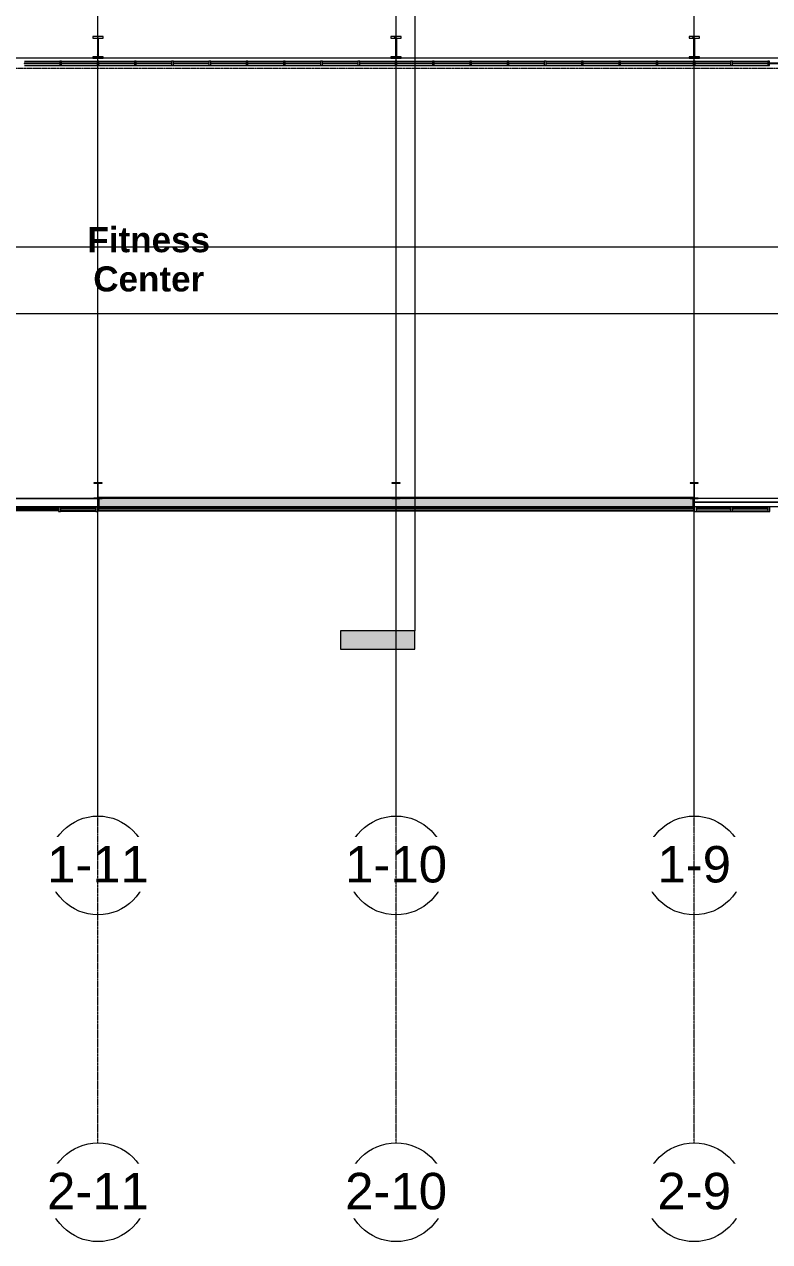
# Model space of a CAD drawing. Header units: inches. Extents: x 25557 to 33164, y -23509 to -20035.
# Drawn here: x 29236 to 29960, y -23509 to -22327 of the extents above; entities that cross this region are included whole.
import ezdxf

# ---------------------------------------------------------------- set-up
doc = ezdxf.new("R2010")
doc.units = ezdxf.units.IN
doc.header["$MEASUREMENT"] = 0
doc.linetypes.add('Grid Line 1_2_', pattern=[0.875, 0.5, -0.125, 0.125, -0.125])
for name, color, linetype, lineweight in [('A-GLAZ-CURT', 52, 'Continuous', 9), ('A-GLAZ-CWMG', 51, 'Continuous', 9), ('A-WALL', 113, 'Continuous', 25), ('A-WALL-PATT', 111, 'Continuous', 25), ('C-BLDG-PADS', 91, 'Continuous', 9), ('C-TOPO', 7, 'Continuous', 9), ('G-ANNO-SYMB', 111, 'Continuous', 9), ('L-SITE-WALL', 31, 'Continuous', 9), ('M-AREA-IDEN', 171, 'Continuous', 9), ('S-BEAM', 12, 'Continuous', 9), ('S-COLS', 52, 'Continuous', 9), ('S-GRID', 1, 'Continuous', 9), ('S-GRID-IDEN', 1, 'Continuous', 9)]:
    doc.layers.add(name, color=color, linetype=linetype, lineweight=lineweight)
doc.styles.add('Arial', font='arial.ttf', dxfattribs={"height": 35.407186})
doc.styles.add('Arial_B', font='arialbd.ttf', dxfattribs={"height": 24.354149})
pattern_1 = [(225, (29886.71, -22360.053), (19.00703, -19.00703), []), (225, (29886.71, -22388.853), (19.00703, -19.00703), [])]
pattern_2 = [(225, (29597.21, -22360.053), (19.00703, -19.00703), []), (225, (29597.21, -22388.853), (19.00703, -19.00703), [])]
pattern_3 = [(225, (29307.71, -22360.053), (19.00703, -19.00703), []), (225, (29307.71, -22388.853), (19.00703, -19.00703), [])]

# ---------------------------------------------------------------- blocks, each defined once
blk = doc.blocks.new('W-Wide Flange-Column - B2_D-V2-Overall Floor Plan')
at = {"layer": 'S-COLS'}
h = blk.add_hatch(dxfattribs=at)
h.set_pattern_fill('FP_8', color=256, style=0, pattern_type=2)
h.set_pattern_definition([(225, (29307.71, -22779.678), (19.00703, -19.00703), []), (225, (29307.71, -22808.478), (19.00703, -19.00703), [])])
h.paths.add_polyline_path([(4, 7.6), (-4, 7.6), (-4, 7.2), (-0.8, 7.2), (-0.3, 7), (-0.1, 6.5), (-0.1, -6.5), (-0.3, -7), (-0.8, -7.2), (-4, -7.2), (-4, -7.6), (4, -7.6), (4, -7.2), (0.8, -7.2), (0.3, -7), (0.1, -6.5), (0.1, 6.5), (0.3, 7), (0.8, 7.2), (4, 7.2)], flags=0)
at = {"layer": 'S-COLS', "lineweight": 15}
for p, q in [((4, 7.6), (-4, 7.6)), ((-4, 7.6), (-4, 7.2)), ((-4, 7.2), (-0.8, 7.2)), ((-0.1, 6.5), (-0.1, -6.5)), ((0.1, -6.5), (0.1, 6.5)), ((0.8, 7.2), (4, 7.2)), ((4, 7.2), (4, 7.6)), ((-0.8, -7.2), (-4, -7.2)), ((-4, -7.2), (-4, -7.6)), ((-4, -7.6), (4, -7.6)), ((4, -7.2), (0.8, -7.2)), ((4, -7.6), (4, -7.2))]:
    blk.add_line(p, q, dxfattribs=at)
for centre, start, end in [((-0.8, 6.5), 0, 90), ((0.8, 6.5), 90, 180), ((-0.8, -6.5), 270, 0), ((0.8, -6.5), 180, 270)]:
    blk.add_arc(centre, 0.691, start, end, dxfattribs=at)
blk = doc.blocks.new('W-Wide Flange-Column - B2_D-V3-Overall Floor Plan')
at = {"layer": 'S-COLS'}
h = blk.add_hatch(dxfattribs=at)
h.set_pattern_fill('FP_9', color=256, style=0, pattern_type=2)
h.set_pattern_definition([(225, (29597.21, -22779.678), (19.00703, -19.00703), []), (225, (29597.21, -22808.478), (19.00703, -19.00703), [])])
h.paths.add_polyline_path([(4, 7.6), (-4, 7.6), (-4, 7.2), (-0.8, 7.2), (-0.3, 7), (-0.1, 6.5), (-0.1, -6.5), (-0.3, -7), (-0.8, -7.2), (-4, -7.2), (-4, -7.6), (4, -7.6), (4, -7.2), (0.8, -7.2), (0.3, -7), (0.1, -6.5), (0.1, 6.5), (0.3, 7), (0.8, 7.2), (4, 7.2)], flags=0)
at = {"layer": 'S-COLS', "lineweight": 15}
for p, q in [((4, 7.6), (-4, 7.6)), ((-4, 7.6), (-4, 7.2)), ((-4, 7.2), (-0.8, 7.2)), ((-0.1, 6.5), (-0.1, -6.5)), ((0.1, -6.5), (0.1, 6.5)), ((0.8, 7.2), (4, 7.2)), ((4, 7.2), (4, 7.6)), ((-0.8, -7.2), (-4, -7.2)), ((-4, -7.2), (-4, -7.6)), ((-4, -7.6), (4, -7.6)), ((4, -7.2), (0.8, -7.2)), ((4, -7.6), (4, -7.2))]:
    blk.add_line(p, q, dxfattribs=at)
for centre, start, end in [((-0.8, 6.5), 0, 90), ((0.8, 6.5), 90, 180), ((-0.8, -6.5), 270, 0), ((0.8, -6.5), 180, 270)]:
    blk.add_arc(centre, 0.691, start, end, dxfattribs=at)
blk = doc.blocks.new('W-Wide Flange-Column - B2_D-V4-Overall Floor Plan')
at = {"layer": 'S-COLS'}
h = blk.add_hatch(dxfattribs=at)
h.set_pattern_fill('FP_10', color=256, style=0, pattern_type=2)
h.set_pattern_definition([(225, (29886.71, -22779.678), (19.00703, -19.00703), []), (225, (29886.71, -22808.478), (19.00703, -19.00703), [])])
h.paths.add_polyline_path([(-4, 7.6), (-4, 7.2), (-0.8, 7.2), (-0.3, 7), (-0.1, 6.5), (-0.1, -6.5), (-0.3, -7), (-0.8, -7.2), (-4, -7.2), (-4, -7.6), (4, -7.6), (4, -7.2), (0.8, -7.2), (0.3, -7), (0.1, -6.5), (0.1, 6.5), (0.3, 7), (0.8, 7.2), (4, 7.2), (4, 7.6)], flags=0)
at = {"layer": 'S-COLS', "lineweight": 15}
for p, q in [((4, 7.6), (-4, 7.6)), ((-4, 7.6), (-4, 7.2)), ((-4, 7.2), (-0.8, 7.2)), ((-0.1, 6.5), (-0.1, -6.5)), ((0.1, -6.5), (0.1, 6.5)), ((0.8, 7.2), (4, 7.2)), ((4, 7.2), (4, 7.6)), ((-0.8, -7.2), (-4, -7.2)), ((-4, -7.2), (-4, -7.6)), ((-4, -7.6), (4, -7.6)), ((4, -7.2), (0.8, -7.2)), ((4, -7.6), (4, -7.2))]:
    blk.add_line(p, q, dxfattribs=at)
for centre, start, end in [((-0.8, 6.5), 0, 90), ((0.8, 6.5), 90, 180), ((-0.8, -6.5), 270, 0), ((0.8, -6.5), 180, 270)]:
    blk.add_arc(centre, 0.691, start, end, dxfattribs=at)
blk = doc.blocks.new('Rectangular Mullion - Exterior 2_ x 4_5_-1142339-Overall Floor Plan')
at = {"layer": 'A-GLAZ-CWMG', "lineweight": 13}
for p, q in [((-2, 3), (0, 3)), ((-2, -1.5), (-2, 3)), ((0, 3), (0, -1.5)), ((0, -1.5), (-2, -1.5))]:
    blk.add_line(p, q, dxfattribs=at)
blk = doc.blocks.new('System Panel - Exterior Glazing-827433-Overall Floor Plan')
at = {"layer": 'A-GLAZ-CURT'}
for p, q in [((17.09375, -0.25), (-17.09375, -0.25)), ((-17.09375, -0.25), (-17.09375, -1.25)), ((-17.09375, -1.25), (-17.09375, -0.25)), ((17.09375, -0.25), (-17.09375, -0.25)), ((-17.09375, -1.25), (17.09375, -1.25)), ((-17.09375, -1.25), (17.09375, -1.25)), ((17.09375, -1.25), (17.09375, -0.25)), ((17.09375, -0.25), (17.09375, -1.25))]:
    blk.add_line(p, q, dxfattribs=at)
blk = doc.blocks.new('Rectangular Mullion - Exterior 2_ x 4_5_-1115231-Overall Floor Plan')
at = {"layer": 'A-GLAZ-CWMG', "lineweight": 13}
for p, q in [((-1, 3), (1, 3)), ((-1, -1.5), (-1, 3)), ((1, 3), (1, -1.5)), ((1, -1.5), (-1, -1.5))]:
    blk.add_line(p, q, dxfattribs=at)
blk = doc.blocks.new('columns and girder2 - one-V32-Overall Floor Plan')
at = {"layer": 'S-BEAM'}
h = blk.add_hatch(dxfattribs=at)
h.set_pattern_fill('FP_33', color=256, style=0, pattern_type=2)
h.set_pattern_definition(pattern_1)
h.paths.add_polyline_path([(5, -0.5), (-5, -0.5), (-5, -2), (5, -2)], flags=0)
h.paths.add_polyline_path([(-5, -20), (-5, -21.5), (5, -21.5), (5, -20)], flags=0)
h.paths.add_polyline_path([(5, -1204.8), (-5, -1204.8), (-5, -1206.3), (5, -1206.3)], flags=0)
h.paths.add_polyline_path([(5, -1224.3), (-5, -1224.3), (-5, -1225), (5, -1225)], flags=0)
h = blk.add_hatch(dxfattribs=at)
h.set_pattern_fill('FP_33', color=256, style=0, pattern_type=2)
h.set_pattern_definition(pattern_1)
h.paths.add_polyline_path([(-0.6, -2), (-0.6, -20), (0.6, -20), (0.6, -2)], flags=0)
h.paths.add_polyline_path([(0.6, -1206.3), (-0.6, -1206.3), (-0.6, -1224.3), (0.6, -1224.3)], flags=0)
at = {"layer": 'S-BEAM', "lineweight": 15}
for p, q in [((5, -0.5), (-5, -0.5)), ((-5, -0.5), (-5, -2)), ((-5, -2), (5, -2)), ((0.6, -2), (-0.6, -2)), ((-0.6, -2), (-0.6, -20)), ((0.6, -20), (0.6, -2)), ((5, -2), (5, -0.5)), ((5, -20), (-5, -20)), ((-5, -20), (-5, -21.5)), ((-5, -21.5), (5, -21.5)), ((-0.6, -20), (0.6, -20)), ((5, -21.5), (5, -20))]:
    blk.add_line(p, q, dxfattribs=at)
blk = doc.blocks.new('columns and girder2 - one-V33-Overall Floor Plan')
at = {"layer": 'S-BEAM'}
h = blk.add_hatch(dxfattribs=at)
h.set_pattern_fill('FP_34', color=256, style=0, pattern_type=2)
h.set_pattern_definition(pattern_2)
h.paths.add_polyline_path([(5, -0.5), (-5, -0.5), (-5, -2), (5, -2)], flags=0)
h.paths.add_polyline_path([(-5, -20), (-5, -21.5), (5, -21.5), (5, -20)], flags=0)
h.paths.add_polyline_path([(5, -1204.8), (-5, -1204.8), (-5, -1206.3), (5, -1206.3)], flags=0)
h.paths.add_polyline_path([(5, -1224.3), (-5, -1224.3), (-5, -1225), (5, -1225)], flags=0)
h = blk.add_hatch(dxfattribs=at)
h.set_pattern_fill('FP_34', color=256, style=0, pattern_type=2)
h.set_pattern_definition(pattern_2)
h.paths.add_polyline_path([(-0.6, -2), (-0.6, -20), (0.6, -20), (0.6, -2)], flags=0)
h.paths.add_polyline_path([(0.6, -1206.3), (-0.6, -1206.3), (-0.6, -1224.3), (0.6, -1224.3)], flags=0)
at = {"layer": 'S-BEAM', "lineweight": 15}
for p, q in [((5, -0.5), (-5, -0.5)), ((-5, -0.5), (-5, -2)), ((-5, -2), (5, -2)), ((0.6, -2), (-0.6, -2)), ((-0.6, -2), (-0.6, -20)), ((0.6, -20), (0.6, -2)), ((5, -2), (5, -0.5)), ((5, -20), (-5, -20)), ((-5, -20), (-5, -21.5)), ((-5, -21.5), (5, -21.5)), ((-0.6, -20), (0.6, -20)), ((5, -21.5), (5, -20))]:
    blk.add_line(p, q, dxfattribs=at)
blk = doc.blocks.new('columns and girder2 - one-V34-Overall Floor Plan')
at = {"layer": 'S-BEAM'}
h = blk.add_hatch(dxfattribs=at)
h.set_pattern_fill('FP_35', color=256, style=0, pattern_type=2)
h.set_pattern_definition(pattern_3)
h.paths.add_polyline_path([(5, -0.5), (-5, -0.5), (-5, -2), (5, -2)], flags=0)
h.paths.add_polyline_path([(-5, -20), (-5, -21.5), (5, -21.5), (5, -20)], flags=0)
h.paths.add_polyline_path([(5, -1204.8), (-5, -1204.8), (-5, -1206.3), (5, -1206.3)], flags=0)
h.paths.add_polyline_path([(5, -1224.3), (-5, -1224.3), (-5, -1225), (5, -1225)], flags=0)
h = blk.add_hatch(dxfattribs=at)
h.set_pattern_fill('FP_35', color=256, style=0, pattern_type=2)
h.set_pattern_definition(pattern_3)
h.paths.add_polyline_path([(-0.6, -2), (-0.6, -20), (0.6, -20), (0.6, -2)], flags=0)
h.paths.add_polyline_path([(-0.6, -1206.3), (-0.6, -1224.3), (0.6, -1224.3), (0.6, -1206.3)], flags=0)
at = {"layer": 'S-BEAM', "lineweight": 15}
for p, q in [((5, -0.5), (-5, -0.5)), ((-5, -0.5), (-5, -2)), ((-5, -2), (5, -2)), ((0.6, -2), (-0.6, -2)), ((-0.6, -2), (-0.6, -20)), ((0.6, -20), (0.6, -2)), ((5, -2), (5, -0.5)), ((5, -20), (-5, -20)), ((-5, -20), (-5, -21.5)), ((-5, -21.5), (5, -21.5)), ((-0.6, -20), (0.6, -20)), ((5, -21.5), (5, -20))]:
    blk.add_line(p, q, dxfattribs=at)
blk = doc.blocks.new('Rectangular Mullion - Exterior 2_ x 4_5_-769200-Overall Floor Plan')
at = {"layer": 'A-GLAZ-CWMG'}
for p, q in [((24172.5, -22795.4), (24206.7, -22795.4)), ((24172.5, -22799.9), (24206.7, -22799.9))]:
    blk.add_line(p, q, dxfattribs=at)
blk = doc.blocks.new('System Panel - Exterior Glazing-1142335-Overall Floor Plan')
at = {"layer": 'A-GLAZ-CURT'}
for p, q in [((16.53125, -0.25), (-16.53125, -0.25)), ((-16.53125, -0.25), (-16.53125, -1.25)), ((-16.53125, -1.25), (-16.53125, -0.25)), ((16.53125, -0.25), (-16.53125, -0.25)), ((-16.53125, -1.25), (16.53125, -1.25)), ((-16.53125, -1.25), (16.53125, -1.25)), ((16.53125, -1.25), (16.53125, -0.25)), ((16.53125, -0.25), (16.53125, -1.25))]:
    blk.add_line(p, q, dxfattribs=at)
blk = doc.blocks.new('Rectangular Mullion - Exterior 2_ x 4_5_-1136166-Overall Floor Plan')
at = {"layer": 'A-GLAZ-CWMG'}
for p, q in [((23956.5, -22795.4), (23989.6, -22795.4)), ((23956.5, -22799.9), (23989.6, -22799.9))]:
    blk.add_line(p, q, dxfattribs=at)
blk = doc.blocks.new('Rectangular Mullion - Exterior 2_ x 4_5_-1142359-Overall Floor Plan')
at = {"layer": 'A-GLAZ-CWMG', "lineweight": 13}
for p, q in [((-2, 1.5), (0, 1.5)), ((-2, -3), (-2, 1.5)), ((0, 1.5), (0, -3)), ((0, -3), (-2, -3))]:
    blk.add_line(p, q, dxfattribs=at)
blk = doc.blocks.new('System Panel - Exterior Glazing-827454-Overall Floor Plan')
at = {"layer": 'A-GLAZ-CURT'}
for p, q in [((17.09375, 1.25), (-17.09375, 1.25)), ((-17.09375, 1.25), (-17.09375, 0.25)), ((-17.09375, 0.25), (-17.09375, 1.25)), ((17.09375, 1.25), (-17.09375, 1.25)), ((-17.09375, 0.25), (17.09375, 0.25)), ((-17.09375, 0.25), (17.09375, 0.25)), ((17.09375, 0.25), (17.09375, 1.25)), ((17.09375, 1.25), (17.09375, 0.25))]:
    blk.add_line(p, q, dxfattribs=at)
blk = doc.blocks.new('Rectangular Mullion - Exterior 2_ x 4_5_-1060760-Overall Floor Plan')
at = {"layer": 'A-GLAZ-CWMG'}
for p, q in [((25834.1, -22795.4), (25799.9, -22795.4)), ((25834.1, -22799.9), (25799.9, -22799.9))]:
    blk.add_line(p, q, dxfattribs=at)
blk = doc.blocks.new('Rectangular Mullion - Exterior 2_ x 4_5_-827470-Overall Floor Plan')
at = {"layer": 'A-GLAZ-CWMG', "lineweight": 13}
for p, q in [((-1, 1.5), (1, 1.5)), ((-1, -3), (-1, 1.5)), ((1, 1.5), (1, -3)), ((1, -3), (-1, -3))]:
    blk.add_line(p, q, dxfattribs=at)
blk = doc.blocks.new('System Panel - Interior Glazing-1179545-Overall Floor Plan')
at = {"layer": 'A-GLAZ-CURT'}
for p, q in [((17.21875, -0.5625), (-17.21875, -0.5625)), ((-17.21875, -0.5625), (-17.21875, -0.9375)), ((-17.21875, -0.9375), (17.21875, -0.9375)), ((17.21875, -0.9375), (17.21875, -0.5625))]:
    blk.add_line(p, q, dxfattribs=at)
blk = doc.blocks.new('Rectangular Mullion - Interior 1_75_ x 4_5_-1179494-Overall Floor Plan')
at = {"layer": 'A-GLAZ-CWMG'}
for p, q in [((24570.5, -22362.3), (24604.9, -22362.3)), ((24570.5, -22366.8), (24604.9, -22366.8))]:
    blk.add_line(p, q, dxfattribs=at)
blk = doc.blocks.new('Rectangular Mullion - Interior 1_75_ x 4_5_-1179498-Overall Floor Plan')
at = {"layer": 'A-GLAZ-CWMG', "lineweight": 13}
for p, q in [((-0.875, 3), (0.875, 3)), ((-0.875, -1.5), (-0.875, 3)), ((0.875, 3), (0.875, -1.5)), ((0.875, -1.5), (-0.875, -1.5))]:
    blk.add_line(p, q, dxfattribs=at)
blk = doc.blocks.new('Girt_C - 8_D-1182436-Overall Floor Plan')
at = {"layer": 'S-BEAM'}
for p, q in [((23081.9, -22787.3), (22949.8, -22787.3)), ((22949.8, -22787.5), (22949.8, -22787.3)), ((22949.8, -22795.1), (22949.8, -22787.5)), ((23371.4, -22787.3), (23089.9, -22787.3)), ((22949.8, -22795.3), (22949.8, -22795.1)), ((22949.8, -22795.3), (23375.5, -22795.3))]:
    blk.add_line(p, q, dxfattribs=at)
blk = doc.blocks.new('Grid - Grid Head - Circle-14747-Overall Floor Plan')
at = {"layer": 'S-GRID-IDEN'}
blk.add_circle((0, 0), 0.25, dxfattribs=at)
blk = doc.blocks.new('Section - 3_32_ x 3_8_-18514-Overall Floor Plan')
at = {"layer": 'G-ANNO-SYMB'}
blk.add_hatch(color=256, dxfattribs=at).paths.add_polyline_path([(0, 0.375), (0, 0), (-0.09375, 0), (-0.09375, 0.375)], flags=0)
for p, q in [((0, 0.375), (-0.09375, 0.375)), ((-0.09375, 0.375), (-0.09375, 0)), ((0, 0), (0, 0.375)), ((-0.09375, 0), (0, 0))]:
    blk.add_line(p, q, dxfattribs=at)

msp = doc.modelspace()

# ---------------------------------------------------------------- hatches: boundary and pattern name
at = {"layer": 'A-WALL-PATT', "lineweight": 9}
h = msp.add_hatch(dxfattribs=at)
h.set_pattern_fill('FP_20', color=256, style=0, pattern_type=2)
h.set_pattern_definition([(161.57, (5933.279, 0.96), (-7.6802237, -0.0009796), [0, -54.643, 6.067, 0]), (18.43, (5931.359, 0.96), (-7.6802237, 0.0009796), [0, -54.643, 6.067, 0]), (108.43, (5933.279, 0.96), (3.8382953, -19.20136532), [18.211, -42.499]), (71.57, (5931.359, 0.96), (3.8382953, 19.20136532), [18.211, -42.499])])
h.paths.add_polyline_path([(29311.7, -22795.3), (29885.8, -22795.3), (29885.8, -22787.3), (29308.6, -22787.3), (29308.6, -22795.3)], flags=0)
at = {"layer": 'A-WALL-PATT', "lineweight": 9, "transparency": 33554649}
msp.add_hatch(color=256, dxfattribs=at).paths.add_polyline_path([(28873.6, -22798.5), (29269.3, -22798.5), (29269.3, -22796.9), (28873.6, -22796.9)], flags=0)
at = {"layer": 'A-WALL-PATT', "lineweight": 9}
h = msp.add_hatch(dxfattribs=at)
h.set_pattern_fill('FP_22', color=256, style=0, pattern_type=2)
h.set_pattern_definition([(0, (5932.32, 0), (0, 24), []), (90, (5932.32, 0), (-24, 1e-15), [])])
h.paths.add_polyline_path([(29324.2, -22797.1), (29885.8, -22797.1), (29885.8, -22796.1), (29308.6, -22796.1), (29308.6, -22797.1)], flags=0)

# ---------------------------------------------------------------- linework, layer by layer
at = {"layer": 'A-WALL', "lineweight": 9}
for p, q in [((29308.6, -22787.3), (29308.6, -22797.1)), ((29593.2, -22787.3), (29311.7, -22787.3)), ((29882.7, -22787.3), (29601.2, -22787.3)), ((29885.8, -22797.1), (29885.8, -22787.3)), ((29886.6, -22797.1), (29307.8, -22797.1)), ((29886.6, -22798.7), (29307.8, -22798.7)), ((29885.8, -22795.3), (29308.6, -22795.3)), ((29885.8, -22796.1), (29308.6, -22796.1))]:
    msp.add_line(p, q, dxfattribs=at)
at = {"layer": 'A-WALL'}
for p, q in [((29269.3, -22796.9), (28873.6, -22796.9)), ((28873.6, -22798.5), (29269.3, -22798.5)), ((29269.3, -22798.5), (29269.3, -22796.9))]:
    msp.add_line(p, q, dxfattribs=at)
at = {"layer": 'C-BLDG-PADS'}
msp.add_line((29886.6, -22790.8), (30065.3, -22790.8), dxfattribs=at)
at = {"layer": 'C-TOPO'}
msp.add_line((30065.3, -22790.8), (29886.6, -22790.8), dxfattribs=at)
at = {"layer": 'G-ANNO-SYMB'}
for p, q in [((29615.3, -21010.1), (29615.3, -22915.8)), ((32243.9, -22607.8), (27927.7, -22607.8))]:
    msp.add_line(p, q, dxfattribs=at)
at = {"layer": 'L-SITE-WALL', "lineweight": 25}
for p, q in [((29307.8, -22787.3), (29307.8, -22799.1)), ((29596.9, -22786.6), (29308, -22786.6)), ((29886.4, -22786.6), (29597.5, -22786.6)), ((29886.6, -22799.1), (29886.6, -22787.3)), ((29307.8, -22799.1), (29886.6, -22799.1))]:
    msp.add_line(p, q, dxfattribs=at)
at = {"layer": 'S-BEAM'}
msp.add_line((29022.2, -22787.3), (29303.7, -22787.3), dxfattribs=at)
at = {"layer": 'S-GRID', "linetype": 'Grid Line 1_2_'}
for p, q in [((29307.7, -23095.8), (29307.7, -20550.1)), ((29597.2, -23095.8), (29597.2, -20550.1)), ((29886.7, -23095.8), (29886.7, -20550.1)), ((32651.4, -22359.6), (28585.8, -22359.6)), ((33029.8, -22359.6), (28669.8, -22359.6)), ((32933.8, -22369.6), (28669.8, -22369.6)), ((32359.7, -22543.1), (27403.7, -22543.1)), ((32651.4, -22543.1), (27722.5, -22543.1)), ((32359.7, -22787.3), (27403.7, -22787.3)), ((32651.4, -22787.3), (27722.5, -22787.3)), ((32263.7, -22795.3), (27499.7, -22795.3)), ((32555.4, -22795.3), (27847.8, -22795.3))]:
    msp.add_line(p, q, dxfattribs=at)

# ---------------------------------------------------------------- block references
at = {"layer": 'A-GLAZ-CURT', "rotation": 180}
for name, p in [('System Panel - Interior Glazing-1179545-Overall Floor Plan', (29253.4, -22365.3)), ('System Panel - Interior Glazing-1179545-Overall Floor Plan', (29289.6, -22365.3)), ('System Panel - Interior Glazing-1179545-Overall Floor Plan', (29325.8, -22365.3)), ('System Panel - Interior Glazing-1179545-Overall Floor Plan', (29362, -22365.3)), ('System Panel - Interior Glazing-1179545-Overall Floor Plan', (29398.2, -22365.3)), ('System Panel - Interior Glazing-1179545-Overall Floor Plan', (29434.4, -22365.3)), ('System Panel - Interior Glazing-1179545-Overall Floor Plan', (29470.6, -22365.3)), ('System Panel - Interior Glazing-1179545-Overall Floor Plan', (29506.7, -22365.3)), ('System Panel - Interior Glazing-1179545-Overall Floor Plan', (29542.9, -22365.3)), ('System Panel - Interior Glazing-1179545-Overall Floor Plan', (29579.1, -22365.3)), ('System Panel - Interior Glazing-1179545-Overall Floor Plan', (29615.3, -22365.3)), ('System Panel - Interior Glazing-1179545-Overall Floor Plan', (29651.5, -22365.3)), ('System Panel - Interior Glazing-1179545-Overall Floor Plan', (29687.7, -22365.3)), ('System Panel - Interior Glazing-1179545-Overall Floor Plan', (29723.9, -22365.3)), ('System Panel - Interior Glazing-1179545-Overall Floor Plan', (29760.1, -22365.3)), ('System Panel - Interior Glazing-1179545-Overall Floor Plan', (29796.2, -22365.3)), ('System Panel - Interior Glazing-1179545-Overall Floor Plan', (29832.4, -22365.3)), ('System Panel - Interior Glazing-1179545-Overall Floor Plan', (29868.6, -22365.3)), ('System Panel - Interior Glazing-1179545-Overall Floor Plan', (29904.8, -22365.3)), ('System Panel - Interior Glazing-1179545-Overall Floor Plan', (29941, -22365.3)), ('System Panel - Interior Glazing-1179545-Overall Floor Plan', (29977.2, -22365.3)), ('System Panel - Exterior Glazing-1142335-Overall Floor Plan', (29905.4, -22798.4)), ('System Panel - Exterior Glazing-827433-Overall Floor Plan', (29941, -22798.4))]:
    msp.add_blockref(name, p, dxfattribs=at)
at = {"layer": 'A-GLAZ-CURT'}
msp.add_blockref('System Panel - Exterior Glazing-827454-Overall Floor Plan', (29288.5, -22798.4), dxfattribs=at)
at = {"layer": 'A-GLAZ-CWMG'}
for name, p in [('Rectangular Mullion - Interior 1_75_ x 4_5_-1179494-Overall Floor Plan', (4665.8, 0)), ('Rectangular Mullion - Interior 1_75_ x 4_5_-1179494-Overall Floor Plan', (4701.9, 0)), ('Rectangular Mullion - Interior 1_75_ x 4_5_-1179494-Overall Floor Plan', (4738.1, 0)), ('Rectangular Mullion - Interior 1_75_ x 4_5_-1179494-Overall Floor Plan', (4774.3, 0)), ('Rectangular Mullion - Interior 1_75_ x 4_5_-1179494-Overall Floor Plan', (4810.5, 0)), ('Rectangular Mullion - Interior 1_75_ x 4_5_-1179494-Overall Floor Plan', (4846.7, 0)), ('Rectangular Mullion - Interior 1_75_ x 4_5_-1179494-Overall Floor Plan', (4882.9, 0)), ('Rectangular Mullion - Interior 1_75_ x 4_5_-1179494-Overall Floor Plan', (4919.1, 0)), ('Rectangular Mullion - Interior 1_75_ x 4_5_-1179494-Overall Floor Plan', (4955.3, 0)), ('Rectangular Mullion - Interior 1_75_ x 4_5_-1179494-Overall Floor Plan', (4991.4, 0)), ('Rectangular Mullion - Interior 1_75_ x 4_5_-1179494-Overall Floor Plan', (5027.6, 0)), ('Rectangular Mullion - Interior 1_75_ x 4_5_-1179494-Overall Floor Plan', (5063.8, 0)), ('Rectangular Mullion - Interior 1_75_ x 4_5_-1179494-Overall Floor Plan', (5100, 0)), ('Rectangular Mullion - Interior 1_75_ x 4_5_-1179494-Overall Floor Plan', (5136.2, 0)), ('Rectangular Mullion - Interior 1_75_ x 4_5_-1179494-Overall Floor Plan', (5172.4, 0)), ('Rectangular Mullion - Interior 1_75_ x 4_5_-1179494-Overall Floor Plan', (5208.6, 0)), ('Rectangular Mullion - Interior 1_75_ x 4_5_-1179494-Overall Floor Plan', (5244.8, 0)), ('Rectangular Mullion - Interior 1_75_ x 4_5_-1179494-Overall Floor Plan', (5280.9, 0)), ('Rectangular Mullion - Interior 1_75_ x 4_5_-1179494-Overall Floor Plan', (5317.1, 0)), ('Rectangular Mullion - Interior 1_75_ x 4_5_-1179494-Overall Floor Plan', (5353.3, 0)), ('Rectangular Mullion - Exterior 2_ x 4_5_-1060760-Overall Floor Plan', (3471.5, 0)), ('Rectangular Mullion - Exterior 2_ x 4_5_-1136166-Overall Floor Plan', (5932.3, 0)), ('Rectangular Mullion - Exterior 2_ x 4_5_-769200-Overall Floor Plan', (5751.4, 0))]:
    msp.add_blockref(name, p, dxfattribs=at)
at = {"layer": 'A-GLAZ-CWMG', "extrusion": (0, 0, -1)}
for name, p in [('Rectangular Mullion - Interior 1_75_ x 4_5_-1179498-Overall Floor Plan', (-29271.5, -22365.3)), ('Rectangular Mullion - Interior 1_75_ x 4_5_-1179498-Overall Floor Plan', (-29307.7, -22365.3)), ('Rectangular Mullion - Interior 1_75_ x 4_5_-1179498-Overall Floor Plan', (-29343.9, -22365.3)), ('Rectangular Mullion - Interior 1_75_ x 4_5_-1179498-Overall Floor Plan', (-29380.1, -22365.3)), ('Rectangular Mullion - Interior 1_75_ x 4_5_-1179498-Overall Floor Plan', (-29416.3, -22365.3)), ('Rectangular Mullion - Interior 1_75_ x 4_5_-1179498-Overall Floor Plan', (-29452.5, -22365.3)), ('Rectangular Mullion - Interior 1_75_ x 4_5_-1179498-Overall Floor Plan', (-29488.6, -22365.3)), ('Rectangular Mullion - Interior 1_75_ x 4_5_-1179498-Overall Floor Plan', (-29524.8, -22365.3)), ('Rectangular Mullion - Interior 1_75_ x 4_5_-1179498-Overall Floor Plan', (-29561, -22365.3)), ('Rectangular Mullion - Interior 1_75_ x 4_5_-1179498-Overall Floor Plan', (-29597.2, -22365.3)), ('Rectangular Mullion - Interior 1_75_ x 4_5_-1179498-Overall Floor Plan', (-29633.4, -22365.3)), ('Rectangular Mullion - Interior 1_75_ x 4_5_-1179498-Overall Floor Plan', (-29669.6, -22365.3)), ('Rectangular Mullion - Interior 1_75_ x 4_5_-1179498-Overall Floor Plan', (-29705.8, -22365.3)), ('Rectangular Mullion - Interior 1_75_ x 4_5_-1179498-Overall Floor Plan', (-29742, -22365.3)), ('Rectangular Mullion - Interior 1_75_ x 4_5_-1179498-Overall Floor Plan', (-29778.1, -22365.3)), ('Rectangular Mullion - Interior 1_75_ x 4_5_-1179498-Overall Floor Plan', (-29814.3, -22365.3)), ('Rectangular Mullion - Interior 1_75_ x 4_5_-1179498-Overall Floor Plan', (-29850.5, -22365.3)), ('Rectangular Mullion - Interior 1_75_ x 4_5_-1179498-Overall Floor Plan', (-29886.7, -22365.3)), ('Rectangular Mullion - Interior 1_75_ x 4_5_-1179498-Overall Floor Plan', (-29922.9, -22365.3)), ('Rectangular Mullion - Interior 1_75_ x 4_5_-1179498-Overall Floor Plan', (-29959.1, -22365.3)), ('Rectangular Mullion - Exterior 2_ x 4_5_-1142339-Overall Floor Plan', (-29886.8, -22798.4)), ('Rectangular Mullion - Exterior 2_ x 4_5_-1115231-Overall Floor Plan', (-29922.9, -22798.4)), ('Rectangular Mullion - Exterior 2_ x 4_5_-1115231-Overall Floor Plan', (-29959.1, -22798.4))]:
    msp.add_blockref(name, p, dxfattribs=at)
at = {"layer": 'A-GLAZ-CWMG', "extrusion": (0, 0, -1), "rotation": 180}
for name, p in [('Rectangular Mullion - Exterior 2_ x 4_5_-827470-Overall Floor Plan', (-29270.4, -22798.4)), ('Rectangular Mullion - Exterior 2_ x 4_5_-1142359-Overall Floor Plan', (-29307.6, -22798.4))]:
    msp.add_blockref(name, p, dxfattribs=at)
at = {"layer": 'G-ANNO-SYMB', "xscale": 191.9999999999999, "yscale": 191.9999999999999, "zscale": 191.9999999999999, "rotation": 89.99999999999947}
msp.add_blockref('Section - 3_32_ x 3_8_-18514-Overall Floor Plan', (29615.3, -22915.8), dxfattribs=at)
at = {"layer": 'S-BEAM', "rotation": 180}
for name, p in [('columns and girder2 - one-V34-Overall Floor Plan', (29307.7, -22360.1)), ('columns and girder2 - one-V33-Overall Floor Plan', (29597.2, -22360.1)), ('columns and girder2 - one-V32-Overall Floor Plan', (29886.7, -22360.1))]:
    msp.add_blockref(name, p, dxfattribs=at)
at = {"layer": 'S-BEAM'}
msp.add_blockref('Girt_C - 8_D-1182436-Overall Floor Plan', (5932.3, 0), dxfattribs=at)
at = {"layer": 'S-COLS', "rotation": 180}
for name, p in [('W-Wide Flange-Column - B2_D-V2-Overall Floor Plan', (29307.7, -22779.7)), ('W-Wide Flange-Column - B2_D-V3-Overall Floor Plan', (29597.2, -22779.7)), ('W-Wide Flange-Column - B2_D-V4-Overall Floor Plan', (29886.7, -22779.7))]:
    msp.add_blockref(name, p, dxfattribs=at)
at = {"layer": 'S-GRID-IDEN', "xscale": 191.9999999999999, "yscale": 191.9999999999999, "zscale": 191.9999999999999}
for p in [(29307.7, -23143.8), (29597.2, -23143.8), (29886.7, -23143.8), (29307.7, -23461.2), (29597.2, -23461.2), (29886.7, -23461.2)]:
    msp.add_blockref('Grid - Grid Head - Circle-14747-Overall Floor Plan', p, dxfattribs=at)

# ---------------------------------------------------------------- texts
at = {"layer": 'M-AREA-IDEN', "insert": (29357, -22523.7), "char_height": 24.35, "width": 138.24, "attachment_point": 2, "line_spacing_factor": 0.938532, "style": 'Arial_B'}
msp.add_mtext('Fitness\\PCenter', dxfattribs=at)

# ---------------------------------------------------------------- next in the draw order: texts
at = {"layer": 'S-GRID-IDEN', "char_height": 35.41, "attachment_point": 2, "line_spacing_factor": 0.938532, "style": 'Arial', "bg_fill": 3, "box_fill_scale": 1.25, "bg_fill_color": 0, "bg_fill_transparency": 0}
for s, insert, width in [('1-11', (29307.7, -23124.9), 117.936), ('1-10', (29597.2, -23124.9), 117.936), ('1-9', (29886.7, -23124.9), 85.104), ('2-11', (29307.7, -23442.4), 117.936), ('2-10', (29597.2, -23442.4), 117.936), ('2-9', (29886.7, -23442.4), 85.104)]:
    msp.add_mtext(s, dxfattribs=dict(at, insert=insert, width=width))

# ---------------------------------------------------------------- next in the draw order: linework, layer by layer
at = {"layer": 'S-GRID', "linetype": 'Grid Line 1_2_'}
for p, q in [((29307.7, -23413.2), (29307.7, -20902.4)), ((29597.2, -23413.2), (29597.2, -20902.4)), ((29886.7, -23413.2), (29886.7, -20902.4))]:
    msp.add_line(p, q, dxfattribs=at)

doc.saveas('drawing.dxf')
